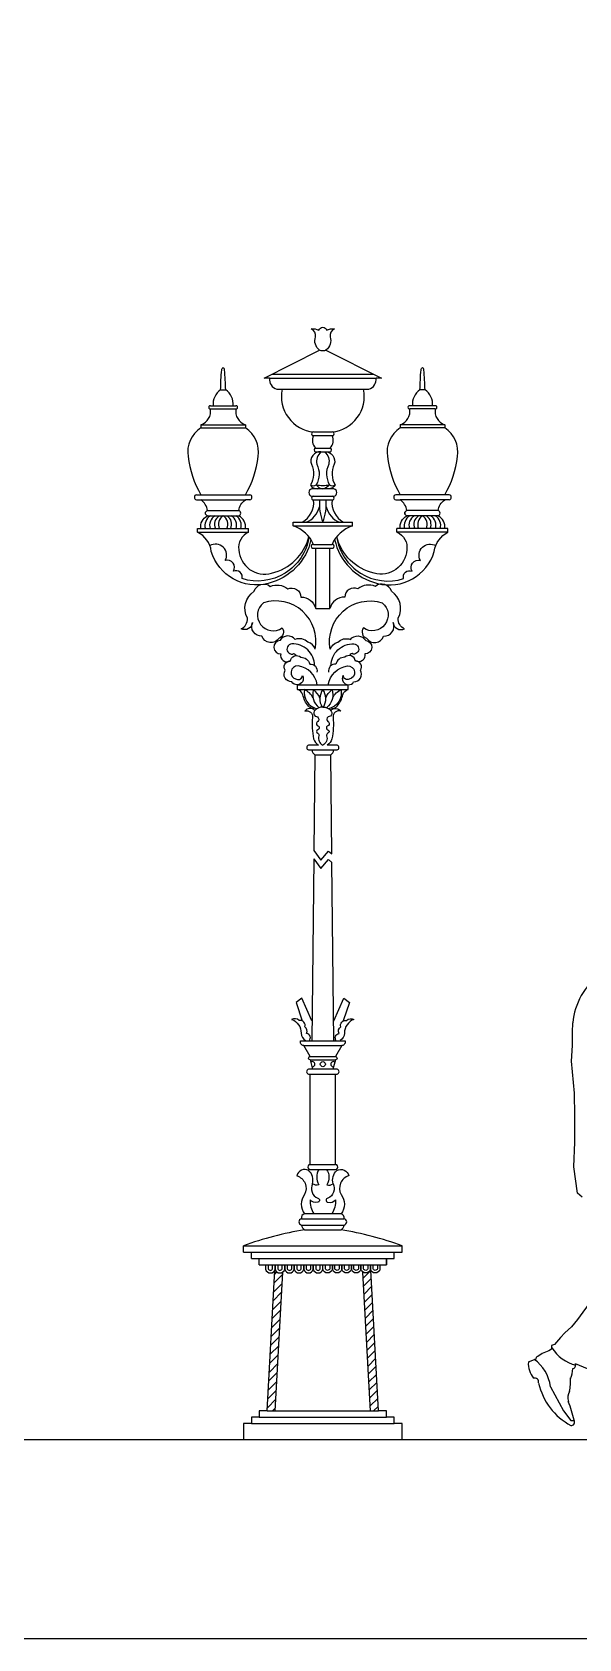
# Model space of a CAD drawing. Header units: millimetres. Extents: x 0.8 to 22.3, y 11.9 to 23.2.
# Drawn here: x 6.45 to 8.17, y 11.94 to 17 of the extents above; entities that cross this region are included whole.
import ezdxf

# ---------------------------------------------------------------- set-up
doc = ezdxf.new("R2010")
doc.units = ezdxf.units.MM
pattern_1 = [(45, (110.320113, 77.851505), (-0.0132582521, 0.0132582521), [])]

msp = doc.modelspace()

# ---------------------------------------------------------------- hatches: boundary and pattern name
at = {"true_color": 0x000000}
h = msp.add_hatch(dxfattribs=at)
h.set_pattern_fill('ANGLE', color=18)
h.set_pattern_definition([(0, (-4718.474, -2002.363), (0, 6.985), [5.08, -1.905]), (90, (-4718.474, -2002.363), (-6.985, 4e-16), [5.08, -1.905])])
edge = h.paths.add_edge_path()
edge.add_arc((7.6541, 16.5533), 0.0486, 0, 360)
h = msp.add_hatch()
h.set_pattern_fill('ANSI31', color=256, scale=0.15, style=0)
h.set_pattern_definition(pattern_1)
h.paths.add_polyline_path([(7.2149, 13.1009, 0.045011), (7.2158, 13.1035, 0.524363), (7.2396, 13.0945), (7.2158, 12.6576), (7.1908, 12.6576)])
h = msp.add_hatch()
h.set_pattern_fill('ANSI31', color=256, scale=0.15, style=0)
h.set_pattern_definition(pattern_1)
h.paths.add_polyline_path([(7.5167, 13.1009, -0.045011), (7.5158, 13.1035, -0.524363), (7.492, 13.0945), (7.5158, 12.6576), (7.5408, 12.6576)])
h = msp.add_hatch(dxfattribs=at)
h.set_pattern_fill('ANGLE', color=18)
h.set_pattern_definition([(0, (-4718.509, -2006.352), (0, 6.985), [5.08, -1.905]), (90, (-4718.509, -2006.352), (-6.985, 4e-16), [5.08, -1.905])])
edge = h.paths.add_edge_path()
edge.add_arc((7.6185, 12.564), 0.0486, 0, 360)

# ---------------------------------------------------------------- linework, layer by layer
for p, q in [((7.1975, 15.9076), (7.5341, 15.9076)), ((7.2066, 15.9206), (7.525, 15.9206)), ((7.044, 15.8709), (7.06, 15.8709)), ((7.2208, 15.8726), (7.2375, 15.8726)), ((7.2375, 15.8726), (7.4941, 15.8726)), ((7.4941, 15.8726), (7.5108, 15.8726)), ((7.6876, 15.8709), (7.6716, 15.8709)), ((7.012, 15.8209), (7.092, 15.8209)), ((7.012, 15.8109), (7.092, 15.8109)), ((7.7196, 15.8209), (7.6396, 15.8209)), ((7.7196, 15.8109), (7.6396, 15.8109)), ((6.982, 15.7609), (7.1226, 15.7609)), ((6.982, 15.7609), (6.982, 15.7509)), ((6.982, 15.7509), (7.1226, 15.7509)), ((7.122, 15.7609), (7.122, 15.7509)), ((7.3366, 15.7384), (7.395, 15.7384)), ((7.3366, 15.7268), (7.395, 15.7268)), ((7.7496, 15.7609), (7.609, 15.7609)), ((7.7496, 15.7509), (7.609, 15.7509)), ((7.6096, 15.7609), (7.6096, 15.7509)), ((7.7496, 15.7609), (7.7496, 15.7509)), ((7.3425, 15.6876), (7.3891, 15.6876)), ((7.3425, 15.6759), (7.3891, 15.6759)), ((6.9678, 15.5409), (6.982, 15.5409)), ((6.9678, 15.5409), (6.982, 15.5409)), ((6.9678, 15.5243), (6.982, 15.5243)), ((6.982, 15.5409), (7.122, 15.5409)), ((6.982, 15.5243), (7.122, 15.5243)), ((7.122, 15.5409), (7.1362, 15.5409)), ((7.122, 15.5409), (7.1362, 15.5409)), ((7.1362, 15.5243), (7.122, 15.5243)), ((7.3308, 15.5359), (7.4008, 15.5359)), ((7.3366, 15.5359), (7.395, 15.5359)), ((7.3366, 15.5243), (7.395, 15.5243)), ((7.6096, 15.5409), (7.5954, 15.5409)), ((7.6096, 15.5409), (7.5954, 15.5409)), ((7.5954, 15.5243), (7.6096, 15.5243)), ((7.7496, 15.5409), (7.6096, 15.5409)), ((7.7496, 15.5243), (7.6096, 15.5243)), ((7.7637, 15.5409), (7.7496, 15.5409)), ((7.7637, 15.5409), (7.7496, 15.5409)), ((7.7637, 15.5243), (7.7496, 15.5243)), ((7.0028, 15.4909), (7.1012, 15.4909)), ((7.0028, 15.4909), (7.1012, 15.4909)), ((7.0028, 15.4743), (7.1012, 15.4743)), ((7.7287, 15.4909), (7.6304, 15.4909)), ((7.7287, 15.4909), (7.6304, 15.4909)), ((7.7287, 15.4743), (7.6304, 15.4743)), ((6.9717, 15.4226), (6.9717, 15.4343)), ((6.9717, 15.4343), (7.1323, 15.4343)), ((6.9717, 15.4226), (7.1323, 15.4226)), ((7.1323, 15.4226), (7.1323, 15.4343)), ((7.2725, 15.4543), (7.3007, 15.4543)), ((7.2725, 15.4426), (7.2725, 15.4543)), ((7.2725, 15.4426), (7.4591, 15.4426)), ((7.3007, 15.4543), (7.4309, 15.4543)), ((7.4309, 15.4543), (7.4591, 15.4543)), ((7.4591, 15.4426), (7.4591, 15.4543)), ((7.5992, 15.4226), (7.5992, 15.4343)), ((7.7599, 15.4343), (7.5992, 15.4343)), ((7.7599, 15.4226), (7.5992, 15.4226)), ((7.7599, 15.4226), (7.7599, 15.4343)), ((7.3366, 15.3843), (7.395, 15.3843)), ((7.3366, 15.3726), (7.3435, 15.3726)), ((7.3435, 15.3726), (7.3881, 15.3726)), ((7.3435, 15.1826), (7.3435, 15.3726)), ((7.3881, 15.3726), (7.395, 15.3726)), ((7.3881, 15.1826), (7.3881, 15.3726)), ((7.3435, 15.1826), (7.3881, 15.1826)), ((7.2858, 14.9276), (7.2858, 14.9426)), ((7.2858, 14.9426), (7.4458, 14.9426)), ((7.2858, 14.9276), (7.4458, 14.9276)), ((7.4458, 14.9276), (7.4458, 14.9426)), ((7.3308, 14.7376), (7.4008, 14.7376)), ((7.3408, 14.7226), (7.3908, 14.7226)), ((8.1514, 13.8493), (8.1525, 13.8791)), ((7.3058, 13.8076), (7.4258, 13.8076)), ((7.3308, 13.8226), (7.4008, 13.8226)), ((8.1482, 13.7584), (8.1514, 13.8071)), ((8.1514, 13.8071), (8.1514, 13.8493)), ((7.3258, 13.7726), (7.4058, 13.7726)), ((7.3258, 13.7626), (7.4058, 13.7626)), ((7.3258, 13.7626), (7.3338, 13.7326)), ((7.4058, 13.7626), (7.3978, 13.7326)), ((8.1579, 13.6578), (8.1482, 13.7584)), ((7.3258, 13.4326), (7.3258, 13.7176)), ((7.4058, 13.4326), (7.4058, 13.7176)), ((8.1595, 13.5864), (8.1579, 13.6578)), ((8.1595, 13.5036), (8.1595, 13.5864)), ((8.1563, 13.4257), (8.1595, 13.5036)), ((7.3258, 13.4326), (7.4058, 13.4326)), ((7.3258, 13.4176), (7.4058, 13.4176)), ((8.1677, 13.3429), (8.1563, 13.4257)), ((8.1823, 13.33), (8.1677, 13.3429)), ((7.2983, 13.2626), (7.4333, 13.2626)), ((7.4233, 13.2776), (7.3083, 13.2776)), ((7.2983, 13.2426), (7.4333, 13.2426)), ((7.3083, 13.2276), (7.4233, 13.2276)), ((7.1158, 13.1576), (7.1158, 13.1776)), ((7.1158, 13.1776), (7.6158, 13.1776)), ((7.1158, 13.1576), (7.1408, 13.1576)), ((7.1408, 13.1376), (7.1408, 13.1576)), ((7.1408, 13.1576), (7.5908, 13.1576)), ((7.1408, 13.1376), (7.1658, 13.1376)), ((7.1658, 13.1176), (7.1658, 13.1376)), ((7.1658, 13.1376), (7.5658, 13.1376)), ((7.1658, 13.1176), (7.5658, 13.1176)), ((7.1908, 12.6576), (7.2149, 13.1009)), ((7.5408, 12.6576), (7.5167, 13.1009)), ((7.2158, 12.6568), (7.2396, 13.0945)), ((7.5158, 12.6568), (7.492, 13.0945)), ((8.2496, 13.0577), (8.1679, 12.9449)), ((8.1679, 12.9449), (8.1492, 12.9225)), ((8.128, 12.9032), (8.1141, 12.8887)), ((8.1492, 12.9225), (8.128, 12.9032)), ((8.0772, 12.8469), (8.0568, 12.8382)), ((8.0857, 12.8519), (8.0772, 12.8469)), ((8.0954, 12.8667), (8.0856, 12.8638)), ((8.0856, 12.8638), (8.0857, 12.8519)), ((8.1141, 12.8887), (8.0954, 12.8667)), ((8.0369, 12.8209), (8.0128, 12.8114)), ((8.0374, 12.8269), (8.0369, 12.8209)), ((8.0424, 12.8293), (8.0374, 12.8269)), ((8.0568, 12.8382), (8.0424, 12.8293)), ((8.1604, 12.8071), (8.2103, 12.7859)), ((8.0826, 12.7332), (8.1237, 12.6581)), ((7.1908, 12.6576), (7.5408, 12.6576)), ((8.1237, 12.6581), (8.1462, 12.6279)), ((7.1408, 12.6176), (7.5908, 12.6176)), ((7.1658, 12.6376), (7.5658, 12.6376)), ((8.1462, 12.6279), (8.1563, 12.6274)), ((2.1594, 12.5676), (12.5953, 12.5676))]:
    msp.add_line(p, q)
for points in [[(7.3558, 15.9959, -0.335492), (7.343, 16.0376, 0.340684), (7.3293, 16.0628, -0.14808), (7.3531, 16.0587, -0.235257), (7.3658, 16.0676, -0.235257), (7.3785, 16.0587, -0.14808), (7.4023, 16.0628, 0.340684), (7.3885, 16.0376, -0.335492), (7.3758, 15.9959, -0.281973)], [(7.3208, 13.7176), (7.4108, 13.7176, 0.824694), (7.4108, 13.7326), (7.3208, 13.7326, 0.824694)]]:
    msp.add_lwpolyline(points, format="xyb", close=True)
for points in [[(7.1975, 15.9076), (7.1808, 15.9076), (7.3558, 15.9959)], [(7.3758, 15.9959), (7.5508, 15.9076), (7.5341, 15.9076)], [(7.3374, 14.4214), (7.3592, 14.3907), (7.3832, 14.4195), (7.3943, 14.4103)], [(7.3371, 14.3955), (7.3308, 13.8226)], [(7.3371, 14.3955), (7.3592, 14.3644), (7.3832, 14.3932), (7.3945, 14.3837)], [(7.4008, 13.8226), (7.3945, 14.3837)], [(7.331, 13.8855), (7.2995, 13.9562), (7.2814, 13.9429), (7.3013, 13.885)], [(7.4006, 13.8855), (7.4321, 13.9562), (7.4502, 13.9429), (7.4303, 13.885)], [(7.1908, 12.6576), (7.1658, 12.6576), (7.1658, 12.6376), (7.1408, 12.6376), (7.1408, 12.6176), (7.1158, 12.6176), (7.1158, 12.5676), (7.6158, 12.5676), (7.6158, 12.6176), (7.5908, 12.6176), (7.5908, 12.6376), (7.5658, 12.6376), (7.5658, 12.6576), (7.5408, 12.6576)]]:
    msp.add_lwpolyline(points)
for points in [[(7.044, 15.8709, -0.014558), (7.0474, 15.9333, -0.174357), (7.052, 15.9409)], [(7.06, 15.8709, 0.014558), (7.0566, 15.9333, 0.174357), (7.052, 15.9409)], [(7.6716, 15.8709, -0.014558), (7.675, 15.9333, -0.174357), (7.6796, 15.9409)], [(7.6876, 15.8709, 0.014558), (7.6841, 15.9333, 0.174357), (7.6796, 15.9409)], [(7.5108, 15.8726, 0.340801), (7.5341, 15.9076, 0.340801)], [(7.2375, 15.8726, 0.442945), (7.3366, 15.7384, 1.097043), (7.3366, 15.7268, 0.31041), (7.3425, 15.6876, 0.757262), (7.3425, 15.6759)], [(7.395, 15.7384, 0.442945), (7.4941, 15.8726, 0.442945)], [(7.36, 15.6759, 0.530334), (7.3297, 15.6365, -0.261366), (7.3267, 15.5716, 0.275461), (7.3483, 15.5593)], [(7.36, 15.6759, 0.274345), (7.3472, 15.6365, -0.253854), (7.3448, 15.5722, 0.23459), (7.3658, 15.5593)], [(7.3716, 15.6759, -0.274345), (7.3844, 15.6365, 0.253854), (7.3868, 15.5722, -0.23459), (7.3658, 15.5593)], [(7.3716, 15.6759, -0.530334), (7.4019, 15.6365, 0.261366), (7.4049, 15.5716, -0.275461), (7.3833, 15.5593)], [(6.982, 15.4343, -0.33763), (7.0028, 15.4743, -0.76793), (7.0028, 15.4909, 0.20721), (6.982, 15.5243)], [(7.122, 15.4343, 0.33763), (7.1012, 15.4743, 0.76793), (7.1012, 15.4909, -0.20721), (7.122, 15.5243)], [(7.4008, 15.5359, 0.775195), (7.4008, 15.5593), (7.3308, 15.5593, 0.775195), (7.3308, 15.5359)], [(7.3267, 15.5716, 0.288681), (7.3448, 15.5722, 0.096004), (7.3868, 15.5722, 0.288681), (7.4049, 15.5716, 0.288681)], [(7.3557, 15.5243, 0.120094), (7.3658, 15.4543, 0.120094), (7.3759, 15.5243)], [(7.6096, 15.4343, -0.33763), (7.6304, 15.4743, -0.76793), (7.6304, 15.4909, 0.20721), (7.6096, 15.5243)], [(7.7496, 15.4343, 0.33763), (7.7287, 15.4743, 0.76793), (7.7287, 15.4909, -0.20721), (7.7496, 15.5243)], [(7.3285, 15.3994, -0.288386), (7.194, 15.2619, -0.408707), (7.0147, 15.3626, 0.250855), (6.9717, 15.4226)], [(7.1323, 15.4226, 0.350907), (7.1016, 15.3671, 0.481522), (7.2046, 15.2938, 0.277563), (7.3221, 15.4083)], [(7.4031, 15.3994, 0.288386), (7.5375, 15.2619, 0.408707), (7.7168, 15.3626, -0.250855), (7.7599, 15.4226)], [(7.5992, 15.4226, -0.350907), (7.6299, 15.3671, -0.481522), (7.527, 15.2938, -0.277563), (7.4095, 15.4083)], [(7.3221, 15.4083, -0.461106), (7.1115, 15.2768, 0.643606), (7.0846, 15.3, 0.671845), (7.0587, 15.334, 0.761092), (7.0102, 15.3805)], [(7.4095, 15.4083, 0.461106), (7.6201, 15.2768, -0.643606), (7.6469, 15.3, -0.671845), (7.6729, 15.334, -0.761092), (7.7214, 15.3805)], [(7.3422, 15.0544, 0.568961), (7.1786, 15.2006, 0.968682), (7.2379, 15.1218, -0.501723), (7.2281, 15.0889, -0.624425), (7.1743, 15.0962, -0.568589), (7.1445, 15.139, -0.523073), (7.1086, 15.1187, 0.316896), (7.1282, 15.1525, -0.390461), (7.1499, 15.237, -0.542637), (7.2002, 15.2525, -0.270184), (7.2555, 15.2448, -0.534339), (7.2968, 15.2186, -0.339282), (7.3435, 15.1826)], [(7.3894, 15.0544, -0.568961), (7.553, 15.2006, -0.968682), (7.4936, 15.1218, 0.501723), (7.5035, 15.0889, 0.624425), (7.5572, 15.0962, 0.568589), (7.587, 15.139, 0.523073), (7.623, 15.1187, -0.316896), (7.6034, 15.1525, 0.390461), (7.5816, 15.237, 0.542637), (7.5313, 15.2525, 0.270184), (7.4761, 15.2448, 0.534339), (7.4347, 15.2186, 0.339282), (7.3881, 15.1826)], [(7.3422, 15.0544, 0.26613), (7.3189, 15.0768, 0.28217), (7.279, 15.0856, 0.50822), (7.2307, 15.0823, 0.969032), (7.2337, 15.0403, 0.692018), (7.2636, 15.0187)], [(7.3398, 15.0032, 0.429161), (7.2678, 15.0711, 1.015173), (7.2702, 15.0393, -0.675213), (7.2806, 15.0344)], [(7.3894, 15.0544, -0.26613), (7.4127, 15.0768, -0.28217), (7.4525, 15.0856, -0.50822), (7.5008, 15.0823, -0.969032), (7.4979, 15.0403, -0.692018), (7.468, 15.0187)], [(7.3918, 15.0032, -0.429161), (7.4638, 15.0711, -1.015173), (7.4614, 15.0393, 0.675213), (7.451, 15.0344)], [(7.3485, 14.9426, 0.318212), (7.2883, 15.0025, 0.919483), (7.2825, 14.96, 0.513611), (7.3016, 14.9717, -1.008262), (7.2686, 14.9521, -0.604739), (7.2474, 14.9882, -0.637646), (7.2633, 15.0169, -0.617556), (7.2968, 15.0291, -0.366284), (7.3245, 15.0078, -0.50083), (7.3473, 14.9824)], [(7.3831, 14.9426, -0.318212), (7.4433, 15.0025, -0.919483), (7.4491, 14.96, -0.513611), (7.43, 14.9717, 1.008262), (7.4629, 14.9521, 0.604739), (7.4842, 14.9882, 0.637646), (7.4683, 15.0169, 0.617556), (7.4347, 15.0291, 0.366284), (7.4071, 15.0078, 0.50083), (7.3842, 14.9824)], [(7.3384, 14.868, -0.227425), (7.3203, 14.8756, -0.115716), (7.3027, 14.9114, 0.268259), (7.2858, 14.9276)], [(7.3347, 14.9019, 0.15968), (7.3083, 14.9276, 0.395758), (7.3469, 14.8673)], [(7.3565, 14.901, 0.137844), (7.3366, 14.9276, 0.308919), (7.3536, 14.8707)], [(7.3682, 14.8726, 0.29335), (7.3658, 14.9276, 0.29335), (7.3634, 14.8726)], [(7.375, 14.901, -0.137844), (7.3949, 14.9276, -0.308919), (7.378, 14.8707)], [(7.3969, 14.9019, -0.15968), (7.4232, 14.9276, -0.395758), (7.3846, 14.8673)], [(7.3932, 14.868, 0.227425), (7.4113, 14.8756, 0.115716), (7.4288, 14.9114, -0.268259), (7.4458, 14.9276)], [(7.3409, 14.8622, 0.457377), (7.3091, 14.8598, -0.552312), (7.3334, 14.8399, 0.073659), (7.3369, 14.7722, 0.178661), (7.3521, 14.7526)], [(7.3658, 14.8726, 0.244184), (7.339, 14.8599, 0.381484), (7.3416, 14.8444, -0.281174), (7.3535, 14.8349, -0.176913), (7.3483, 14.8256, 0.634647), (7.3519, 14.8126, -0.616529), (7.3501, 14.8014, 0.701717), (7.3497, 14.79, -0.389288), (7.3536, 14.7817, 0.362532), (7.3658, 14.7526)], [(7.3658, 14.8726, -0.244184), (7.3926, 14.8599, -0.381484), (7.39, 14.8444, 0.281174), (7.3781, 14.8349, 0.176913), (7.3833, 14.8256, -0.634647), (7.3797, 14.8126, 0.616529), (7.3814, 14.8014, -0.701717), (7.3819, 14.79, 0.389288), (7.3779, 14.7817, -0.362532), (7.3658, 14.7526)], [(7.3907, 14.8622, -0.457377), (7.4224, 14.8598, 0.552312), (7.3981, 14.8399, -0.073659), (7.3947, 14.7722, -0.178661), (7.3795, 14.7526)], [(7.3521, 14.7526), (7.3208, 14.7526, 0.753871), (7.3208, 14.7376), (7.3308, 14.7376, 0.237581), (7.3408, 14.7226), (7.3374, 14.4214)], [(7.3943, 14.4103), (7.3908, 14.7226, 0.237581), (7.4008, 14.7376), (7.4108, 14.7376, 0.753871), (7.4108, 14.7526), (7.3795, 14.7526)], [(7.3234, 13.8226, 0.569101), (7.3148, 13.8457, 0.381049), (7.3094, 13.866, 0.566522), (7.2915, 13.8864, 0.319984), (7.2676, 13.8897, -0.327253), (7.2974, 13.8464, 0.255348), (7.3113, 13.823)], [(7.4082, 13.8226, -0.569101), (7.4168, 13.8457, -0.381049), (7.4222, 13.866, -0.566522), (7.44, 13.8864, -0.319984), (7.4639, 13.8897, 0.327253), (7.4342, 13.8464, -0.255348), (7.4203, 13.823)], [(7.3258, 13.7626, -1.023483), (7.3258, 13.7726), (7.3058, 13.8076, -0.494122), (7.2958, 13.8226), (7.3308, 13.8226)], [(7.4008, 13.8226), (7.4358, 13.8226, -0.494122), (7.4258, 13.8076), (7.4058, 13.7726, -1.023483), (7.4058, 13.7626)], [(7.3335, 13.3725, 0.276789), (7.3214, 13.4142, 0.497878), (7.2838, 13.3977, -0.468435), (7.3084, 13.3387, 0.342939), (7.3083, 13.2776)], [(7.3537, 13.4176, 0.294871), (7.3534, 13.3696, -0.266327), (7.3335, 13.3725, 0.430397), (7.3497, 13.3271, -0.877568), (7.3497, 13.3142, -0.310093), (7.3257, 13.3223, 0.172141), (7.3378, 13.2776)], [(7.3778, 13.4176, -0.294871), (7.3782, 13.3696, 0.266327), (7.3981, 13.3725, -0.430397), (7.3818, 13.3271, 0.877568), (7.3818, 13.3142, 0.310093), (7.4058, 13.3223, -0.172141), (7.3938, 13.2776)], [(7.3981, 13.3725, -0.276789), (7.4102, 13.4142, -0.497878), (7.4477, 13.3977, 0.468435), (7.4232, 13.3387, -0.342939), (7.4233, 13.2776)], [(7.5658, 13.1376), (7.5658, 13.1176), (7.5658, 13.1376), (7.5908, 13.1376), (7.5908, 13.1576), (7.6158, 13.1576), (7.6158, 13.1776, 0.044758), (7.4233, 13.2276)], [(7.1858, 13.1176), (7.1858, 13.1035, 0.782801), (7.2158, 13.1035), (7.2158, 13.1176)], [(7.1938, 13.1176), (7.1938, 13.1047, 0.699456), (7.2078, 13.1047), (7.2078, 13.1176)], [(7.2158, 13.1176), (7.2158, 13.1035, 0.782801), (7.2458, 13.1035), (7.2458, 13.1176)], [(7.2238, 13.1176), (7.2238, 13.1047, 0.699456), (7.2378, 13.1047), (7.2378, 13.1176)], [(7.2458, 13.1176), (7.2458, 13.1035, 0.782801), (7.2758, 13.1035), (7.2758, 13.1176)], [(7.2538, 13.1176), (7.2538, 13.1047, 0.699456), (7.2678, 13.1047), (7.2678, 13.1176)], [(7.2758, 13.1176), (7.2758, 13.1035, 0.782801), (7.3058, 13.1035), (7.3058, 13.1176)], [(7.2838, 13.1176), (7.2838, 13.1047, 0.699456), (7.2978, 13.1047), (7.2978, 13.1176)], [(7.3058, 13.1176), (7.3058, 13.1035, 0.782801), (7.3358, 13.1035), (7.3358, 13.1176)], [(7.3138, 13.1176), (7.3138, 13.1047, 0.699456), (7.3278, 13.1047), (7.3278, 13.1176)], [(7.3358, 13.1176), (7.3358, 13.1035, 0.782801), (7.3658, 13.1035), (7.3658, 13.1176)], [(7.3438, 13.1176), (7.3438, 13.1047, 0.699456), (7.3578, 13.1047), (7.3578, 13.1176)], [(7.3958, 13.1176), (7.3958, 13.1035, -0.782801), (7.3658, 13.1035), (7.3658, 13.1176)], [(7.3878, 13.1176), (7.3878, 13.1047, -0.699456), (7.3738, 13.1047), (7.3738, 13.1176)], [(7.4258, 13.1176), (7.4258, 13.1035, -0.782801), (7.3958, 13.1035), (7.3958, 13.1176)], [(7.4178, 13.1176), (7.4178, 13.1047, -0.699456), (7.4038, 13.1047), (7.4038, 13.1176)], [(7.4558, 13.1176), (7.4558, 13.1035, -0.782801), (7.4258, 13.1035), (7.4258, 13.1176)], [(7.4478, 13.1176), (7.4478, 13.1047, -0.699456), (7.4338, 13.1047), (7.4338, 13.1176)], [(7.4858, 13.1176), (7.4858, 13.1035, -0.782801), (7.4558, 13.1035), (7.4558, 13.1176)], [(7.4778, 13.1176), (7.4778, 13.1047, -0.699456), (7.4638, 13.1047), (7.4638, 13.1176)], [(7.5158, 13.1176), (7.5158, 13.1035, -0.782801), (7.4858, 13.1035), (7.4858, 13.1176)], [(7.5078, 13.1176), (7.5078, 13.1047, -0.699456), (7.4938, 13.1047), (7.4938, 13.1176)], [(7.5458, 13.1176), (7.5458, 13.1035, -0.782801), (7.5158, 13.1035), (7.5158, 13.1176)], [(7.5378, 13.1176), (7.5378, 13.1047, -0.699456), (7.5238, 13.1047), (7.5238, 13.1176)]]:
    msp.add_lwpolyline(points, format="xyb")
msp.add_circle((7.3658, 13.7488), 0.008)
for centre, radius, start, end in [((7.2318, 15.9052), 0.0344, 176.0518, 251.3284), ((7.0749, 15.8256), 0.0548, 124.3024, 184.9239), ((7.0291, 15.8256), 0.0548, 355.0761, 55.6976), ((7.7025, 15.8256), 0.0548, 124.3024, 184.9239), ((7.6567, 15.8256), 0.0548, 355.0761, 55.6976), ((6.9676, 15.8036), 0.045, 288.7079, 9.3645), ((7.0115, 15.8159), 0.00503, 83.9157, 276.0843), ((7.1365, 15.8036), 0.045, 170.6355, 251.2921), ((7.0925, 15.8159), 0.00503, 263.9157, 96.0843), ((7.5951, 15.8036), 0.045, 288.7079, 9.3645), ((7.639, 15.8159), 0.00503, 83.9157, 276.0843), ((7.764, 15.8036), 0.045, 170.6355, 251.2921), ((7.7201, 15.8159), 0.00503, 263.9157, 96.0843), ((7.0293, 15.6758), 0.0887, 122.2049, 189.886), ((7.0747, 15.6758), 0.0887, 350.114, 57.7951), ((7.3635, 15.7114), 0.035, 317.0391, 26.0186), ((7.3955, 15.7326), 0.00586, 264.7009, 95.2991), ((7.3955, 15.7326), 0.00586, 264.7009, 95.2991), ((7.6568, 15.6758), 0.0887, 122.2049, 189.886), ((7.7023, 15.6758), 0.0887, 350.114, 57.7951), ((7.3875, 15.6818), 0.00606, 285.7294, 74.2706), ((7.243, 15.695), 0.3031, 186.5088, 210.5518), ((6.861, 15.695), 0.3031, 329.4482, 353.4912), ((7.8705, 15.695), 0.3031, 186.5088, 210.5518), ((7.4886, 15.695), 0.3031, 329.4482, 353.4912), ((6.9701, 15.5326), 0.00863, 104.9565, 255.0435), ((7.134, 15.5326), 0.00863, 284.9565, 75.0435), ((7.134, 15.5326), 0.00863, 284.9565, 75.0435), ((7.2668, 15.5159), 0.0703, 298.7998, 6.8276), ((7.3361, 15.5301), 0.00586, 84.7009, 275.2991), ((7.4648, 15.5159), 0.0703, 173.1724, 241.2002), ((7.3955, 15.5301), 0.00586, 264.7009, 95.2991), ((7.3955, 15.5301), 0.00586, 264.7009, 95.2991), ((7.5976, 15.5326), 0.00863, 104.9565, 255.0435), ((7.5976, 15.5326), 0.00863, 104.9565, 255.0435), ((7.7615, 15.5326), 0.00863, 284.9565, 75.0435), ((7.0305, 15.4436), 0.0358, 121.3278, 195.1627), ((7.0424, 15.4452), 0.0329, 118.1636, 199.5277), ((7.0563, 15.448), 0.0312, 122.7459, 206.1691), ((7.0686, 15.4474), 0.0316, 121.7193, 204.6239), ((7.0354, 15.4474), 0.0316, 335.3761, 58.2807), ((7.0477, 15.448), 0.0312, 333.8309, 57.2541), ((7.0616, 15.4452), 0.0329, 340.4723, 61.8364), ((7.0735, 15.4436), 0.0358, 344.8373, 58.6722), ((7.099, 15.4826), 0.00863, 284.9565, 75.0435), ((7.2869, 15.5198), 0.0705, 291.6597, 345.5646), ((7.4447, 15.5198), 0.0705, 194.4354, 248.3403), ((7.658, 15.4436), 0.0358, 121.3278, 195.1627), ((7.6326, 15.4826), 0.00863, 104.9565, 255.0435), ((7.6699, 15.4452), 0.0329, 118.1636, 199.5277), ((7.6838, 15.448), 0.0312, 122.7459, 206.1691), ((7.6961, 15.4474), 0.0316, 121.7193, 204.6239), ((7.663, 15.4474), 0.0316, 335.3761, 58.2807), ((7.6753, 15.448), 0.0312, 333.8309, 57.2541), ((7.6892, 15.4452), 0.0329, 340.4723, 61.8364), ((7.7011, 15.4436), 0.0358, 344.8373, 58.6722), ((7.2394, 15.3417), 0.1062, 23.6185, 71.8341), ((7.4922, 15.3417), 0.1062, 108.1659, 156.3815), ((7.3355, 15.3784), 0.00593, 79.4078, 280.5922), ((7.396, 15.3784), 0.00593, 259.4078, 100.5922), ((8.3742, 13.8557), 0.2229, 127.6444, 173.9778), ((7.3331, 13.7488), 0.008, 257.5719, 130.9631), ((7.3985, 13.7488), 0.008, 49.0369, 282.4281), ((7.3258, 13.4251), 0.0075, 89.8574, 270.1426), ((7.4058, 13.4251), 0.0075, 269.8574, 90.1426), ((7.3011, 13.2526), 0.0104, 105.6339, 254.3661), ((7.311, 13.265), 0.0129, 102.0462, 190.5736), ((7.4206, 13.265), 0.0129, 349.4264, 77.9538), ((7.4305, 13.2526), 0.0104, 285.6339, 74.3661), ((7.4908, 12.1295), 1.1131, 99.4348, 109.6858), ((7.3274, 13.2511), 0.0303, 196.3934, 230.9867), ((7.4042, 13.2511), 0.0303, 309.0133, 343.6066), ((8.1957, 12.9258), 0.129, 212.6802, 254.9088), ((8.0794, 12.8055), 0.0668, 174.9583, 221.6137), ((7.9581, 12.7177), 0.1255, 7.404, 54.4932), ((8.1509, 12.8011), 0.0106, 281.5376, 25.3383), ((8.0327, 12.7488), 0.0124, 346.1029, 106.9544), ((8.2413, 12.7894), 0.201, 192.6204, 242.0383), ((7.9484, 12.7545), 0.1976, 349.5446, 2.1509), ((8.0594, 12.7936), 0.0933, 337.9377, 358.6298), ((8.1672, 12.7004), 0.0305, 143.3504, 204.6518), ((7.7711, 12.5439), 0.3946, 12.3335, 21.3077), ((8.1484, 12.6221), 0.0102, 257.6669, 36.4407)]:
    msp.add_arc(centre, radius, start, end)
at = {"layer": 'DEFPOINTS'}
msp.add_lwpolyline([(0.7655, 23.2182), (22.3155, 23.2182), (22.3155, 11.9403), (0.7655, 11.9403)], close=True, dxfattribs=at)

doc.saveas('drawing.dxf')
